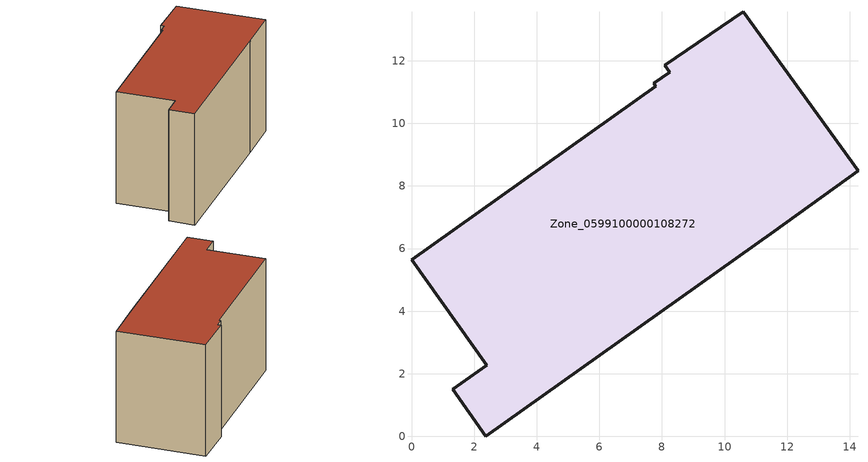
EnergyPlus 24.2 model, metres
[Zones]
Zone_0599100000108272
 floor ground (C_G): 8.1,11.85 10.6,13.57 14.27,8.49 11.59,6.56 2.37,0 1.31,1.5 2.4,2.28 0,5.64 7.81,11.19 7.74,11.29 8.24,11.64 z0
 wall outside (C_F): 14.27,8.49 10.6,13.57 8.1,11.85 8.24,11.64 7.74,11.29 7.81,11.19 0,5.64 2.4,2.28 1.31,1.5 2.37,0 11.59,6.56 14.27,8.49 z0:8.25
 roof outside (C_R): 10.6,13.57 8.1,11.85 8.24,11.64 7.74,11.29 7.81,11.19 0,5.64 2.4,2.28 1.31,1.5 2.37,0 11.59,6.56 14.27,8.49 z8.25
[BUILDING]
Pand.0599100000108272: North Axis=0; Terrain=City; Loads Convergence Tolerance Value=0.04; Temperature Convergence Tolerance Value=0.4; Solar Distribution=FullExterior; Maximum Number of Warmup Days=25; Minimum Number of Warmup Days=1
[Site:Location]
Rotterdam.The.Hague.AP_ZH_NLD Design_Conditions: Latitude=51.96; Longitude=4.45; Time Zone=1; Elevation=-4.5
[SITE:GROUNDTEMPERATURE:BUILDINGSURFACE]
18, 18, 18, 18, 18, 18, 18, 18, 18, 18, 18, 18
[MATERIAL] Thermal Absorptance=0.9; Solar Absorptance=0.7; Visible Absorptance=0.7
Name | Roughness | Thickness | Conductivity | Density | Specific Heat
G.TC.1975-1991 | MediumSmooth | 0.15 | 0.288461 | 540 | 1210
F.TC.1975-1991 | Rough | 0.3 | 0.230769 | 1920 | 840
R.TC.1975-1991 | MediumRough | 0.2 | 0.153846 | 1500 | 1000
[CONSTRUCTION]
C_G: G.TC.1975-1991
C_F: F.TC.1975-1991
C_R: R.TC.1975-1991
[ZONE]
Zone_0599100000108272: Type=1; Multiplier=1; Ceiling Height=Autocalculate; Volume=Autocalculate; Floor Area=autocalculate; Part of Total Floor Area=Yes
[ZONEINFILTRATION:DESIGNFLOWRATE]
Infil_Zone_0599100000108272: Zone or ZoneList or Space or SpaceList=Zone_0599100000108272; Schedule=AlwaysOn; Design Flow Rate Calculation Method=Flow/Area; Flow Rate per Floor Area=0.003; Constant Term Coefficient=1; Temperature Term Coefficient=0; Velocity Term Coefficient=0; Velocity Squared Term Coefficient=0
[HVACTEMPLATE:ZONE:IDEALLOADSAIRSYSTEM]
Zone_0599100000108272: Maximum Heating Supply Air Temperature=50; Minimum Cooling Supply Air Temperature=13; Maximum Heating Supply Air Humidity Ratio=0.0156; Minimum Cooling Supply Air Humidity Ratio=0.0077; Heating Limit=NoLimit; Cooling Limit=NoLimit; Dehumidification Control Type=ConstantSensibleHeatRatio; Cooling Sensible Heat Ratio=0.7; Dehumidification Setpoint=60; Humidification Control Type=None; Humidification Setpoint=30; Outdoor Air Method=None; Outdoor Air Flow Rate per Person=0.00944; Outdoor Air Flow Rate per Zone Floor Area=0; Outdoor Air Flow Rate per Zone=0; Demand Controlled Ventilation Type=None; Outdoor Air Economizer Type=NoEconomizer; Heat Recovery Type=None; Sensible Heat Recovery Effectiveness=0.7; Latent Heat Recovery Effectiveness=0.65
[ZONECONTROL:THERMOSTAT]
ThermostatControl_Zone_0599100000108272: Zone or ZoneList=Zone_0599100000108272; Control Type Schedule=DualSetpointControlType; Control 1=Thermostat_Zone_0599100000108272; Temperature Difference Between Cutout And Setpoint=0
[THERMOSTATSETPOINT:DUALSETPOINT]
Thermostat_Zone_0599100000108272: Heating Setpoint Temperature Schedule=HeatingSetpoint_Zone_0599100000108272; Cooling Setpoint Temperature Schedule=CoolingSetpoint_Zone_0599100000108272
[SCHEDULE:COMPACT]
HeatingSetpoint_Zone_0599100000108272: Through: 12/31, For: AllDays, Until: 24:00, 21
CoolingSetpoint_Zone_0599100000108272: Through: 12/31, For: AllDays, Until: 24:00, 24
DualSetpointControlType: Through: 12/31, For: AllDays, Until: 24:00, 4
AlwaysOn: Through: 12/31, For: AllDays, Until: 24:00, 1
